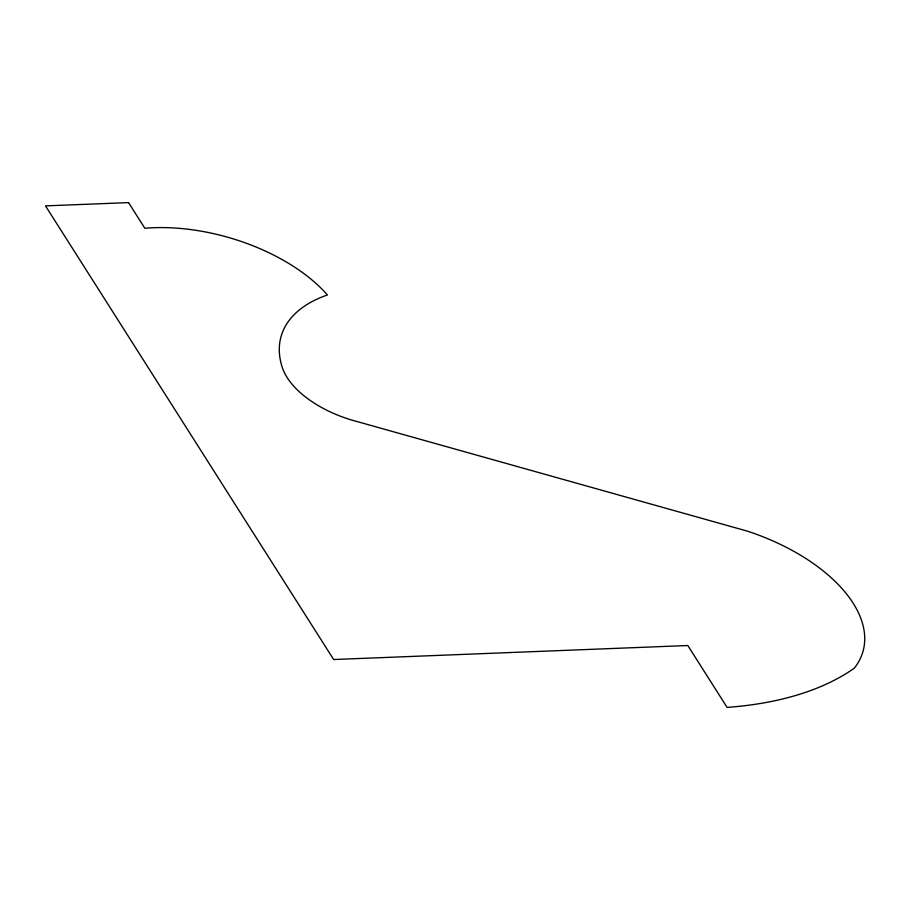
<?xml version="1.0" encoding="UTF-8"?>
<svg xmlns="http://www.w3.org/2000/svg" width="910" height="910" viewBox="0 0 910 910"><rect width="100%" height="100%" fill="white"/><g stroke="black" fill="none" stroke-linecap="round" stroke-linejoin="round"><path stroke-width="1.36" d="M128.537 202.6L45.5 205.887L333.651 659.522L687.801 645.52L727.101 707.4A314.041 170.124 16.1 0 0 854.217 668.259A154.939 83.936 16.1 0 0 747.463 531.167L358.369 421.91A88.657 48.025 16.1 0 1 282.145 367.048A158.704 85.972 16.1 0 1 327.429 294.976A144.565 78.317 16.1 0 0 144.838 228.251L128.537 202.6"/></g></svg>
